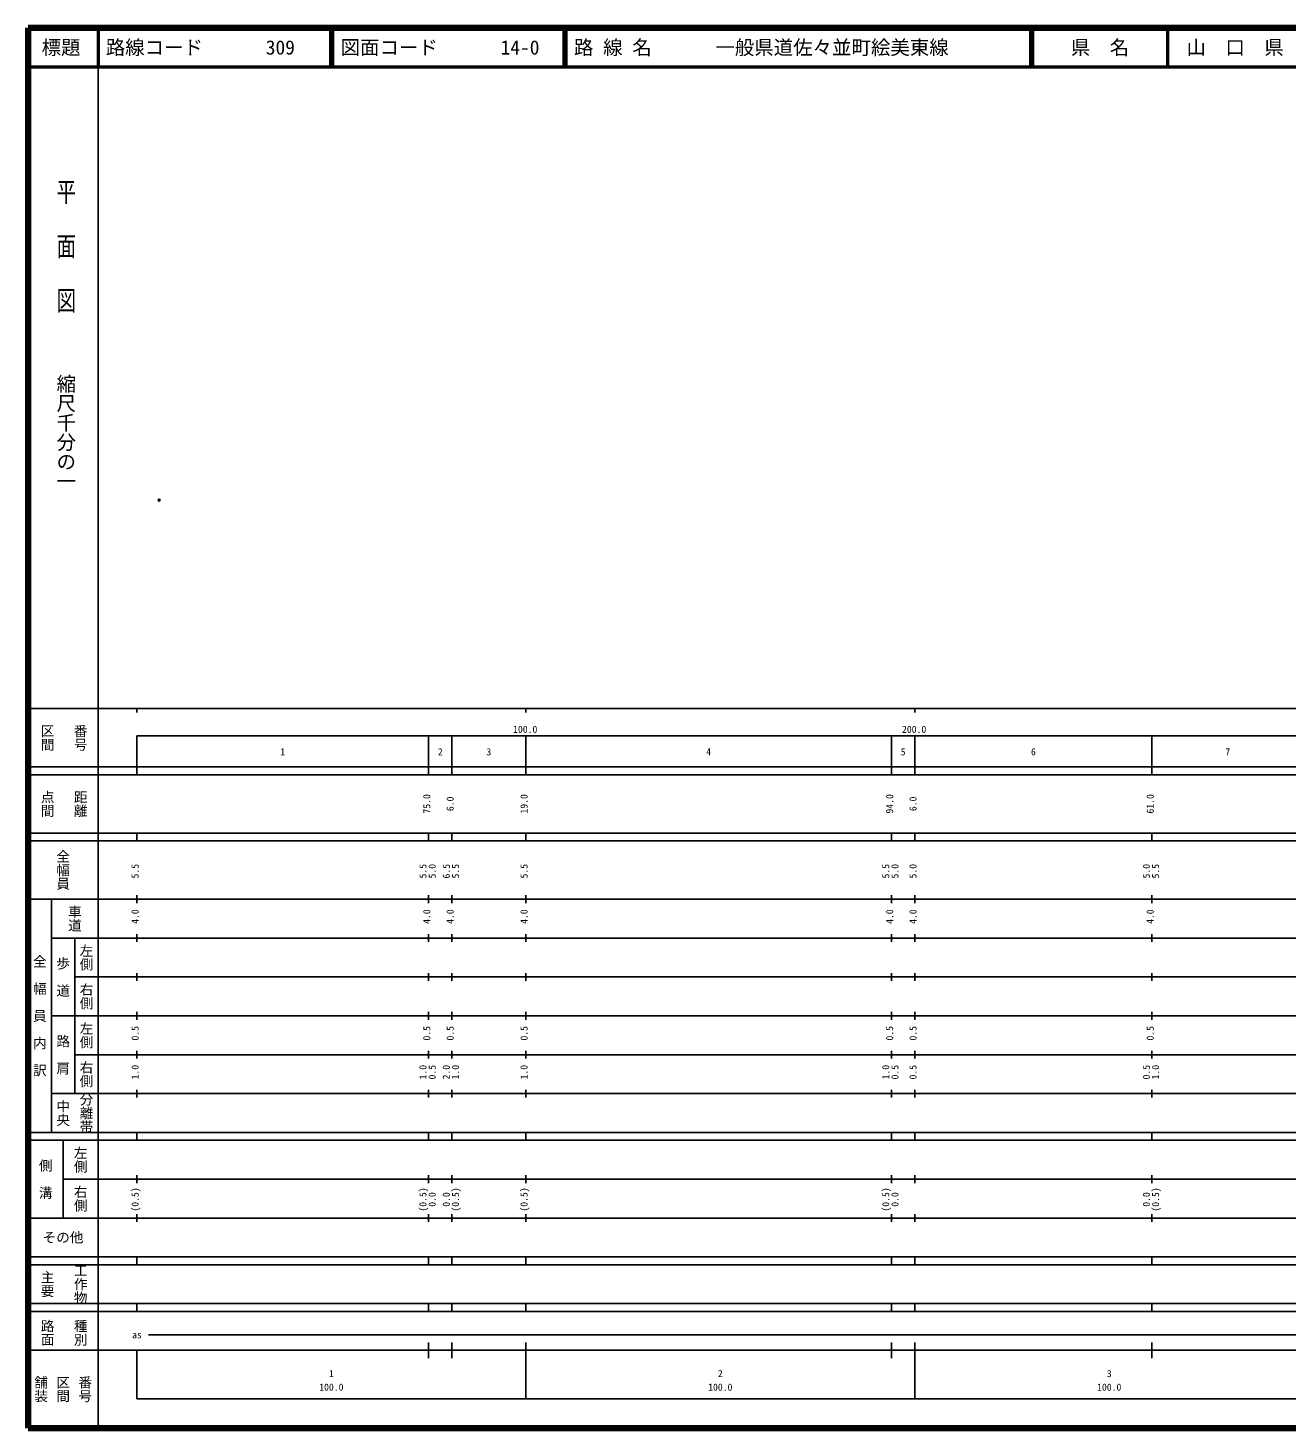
# Model space of a CAD drawing. Units: millimetres on the paper. Extents: x 40 to 680, y 20 to 380.
# Drawn here: x 40 to 363.7, y 20 to 380 of the extents above; entities that cross this region are included whole.
import ezdxf
from ezdxf.enums import TextEntityAlignment as Align

# ---------------------------------------------------------------- set-up
doc = ezdxf.new("R2010")
doc.units = ezdxf.units.MM
doc.header["$PDMODE"] = 32
doc.header["$PDSIZE"] = 0.5
doc.layers.add('M-OTRS', color=6, linetype='Continuous')
doc.layers.add('M-TTL-TXT', color=7, linetype='Continuous')
for name, color, linetype, lineweight in [('M-TTL', 2, 'Continuous', 140), ('M-TTL-BAND', 7, 'Continuous', 25), ('M-TTL-LINE', 7, 'Continuous', 50)]:
    doc.layers.add(name, color=color, linetype=linetype, lineweight=lineweight)
doc.styles.add('@ＭＳ ゴシック', font='')
doc.styles.add('ＭＳ ゴシック', font='')
doc.styles.get('@ＭＳ ゴシック').set_extended_font_data('@MS Gothic')
doc.styles.get('ＭＳ ゴシック').set_extended_font_data('MS Gothic')

msp = doc.modelspace()

# ---------------------------------------------------------------- linework, layer by layer
at = {"layer": 'M-OTRS'}
msp.add_point((73.719, 258.599), dxfattribs=at)
at = {"layer": 'M-TTL'}
for p, q in [((40, 380), (40, 20)), ((680, 380), (40, 380)), ((40, 20), (680, 20))]:
    msp.add_line(p, q, dxfattribs=at)
at = {"layer": 'M-TTL-BAND'}
for p, q in [((58, 370), (58, 20)), ((40, 205), (579, 205)), ((68, 205), (68, 204)), ((168, 205), (168, 204)), ((268, 205), (268, 204)), ((68, 198), (579, 198)), ((68, 198), (68, 188)), ((143, 188), (143, 198)), ((149, 188), (149, 198)), ((168, 188), (168, 198)), ((262, 188), (262, 198)), ((268, 188), (268, 198)), ((329, 188), (329, 198)), ((40, 190), (579, 190)), ((40, 188), (579, 188)), ((40, 173), (579, 173)), ((68, 171), (68, 173)), ((143, 171), (143, 173)), ((149, 171), (149, 173)), ((168, 171), (168, 173)), ((262, 171), (262, 173)), ((268, 171), (268, 173)), ((329, 171), (329, 173)), ((40, 171), (579, 171)), ((40, 156), (579, 156)), ((46, 96), (46, 156)), ((68, 155), (68, 157)), ((143, 155), (143, 157)), ((149, 155), (149, 157)), ((168, 155), (168, 157)), ((262, 155), (262, 157)), ((268, 155), (268, 157)), ((329, 155), (329, 157)), ((46, 146), (579, 146)), ((52, 146), (52, 106)), ((68, 145), (68, 147)), ((143, 145), (143, 147)), ((149, 145), (149, 147)), ((168, 145), (168, 147)), ((262, 145), (262, 147)), ((268, 145), (268, 147)), ((329, 145), (329, 147)), ((68, 135), (68, 137)), ((143, 135), (143, 137)), ((149, 135), (149, 137)), ((168, 135), (168, 137)), ((262, 135), (262, 137)), ((268, 135), (268, 137)), ((329, 135), (329, 137)), ((52, 136), (579, 136)), ((46, 126), (579, 126)), ((68, 125), (68, 127)), ((143, 125), (143, 127)), ((149, 125), (149, 127)), ((168, 125), (168, 127)), ((262, 125), (262, 127)), ((268, 125), (268, 127)), ((329, 125), (329, 127)), ((52, 116), (579, 116)), ((68, 115), (68, 117)), ((143, 115), (143, 117)), ((149, 115), (149, 117)), ((168, 115), (168, 117)), ((262, 115), (262, 117)), ((268, 115), (268, 117)), ((329, 115), (329, 117)), ((46, 106), (579, 106)), ((68, 105), (68, 107)), ((143, 105), (143, 107)), ((149, 105), (149, 107)), ((168, 105), (168, 107)), ((262, 105), (262, 107)), ((268, 105), (268, 107)), ((329, 105), (329, 107)), ((40, 96), (579, 96)), ((40, 94), (579, 94)), ((49, 94), (49, 74)), ((68, 94), (68, 96)), ((143, 94), (143, 96)), ((149, 94), (149, 96)), ((168, 94), (168, 96)), ((262, 94), (262, 96)), ((268, 94), (268, 96)), ((329, 94), (329, 96)), ((49, 84), (579, 84)), ((68, 83), (68, 85)), ((143, 83), (143, 85)), ((149, 83), (149, 85)), ((168, 83), (168, 85)), ((262, 83), (262, 85)), ((268, 83), (268, 85)), ((329, 83), (329, 85)), ((40, 74), (579, 74)), ((68, 73), (68, 75)), ((143, 73), (143, 75)), ((149, 73), (149, 75)), ((168, 73), (168, 75)), ((262, 73), (262, 75)), ((268, 73), (268, 75)), ((329, 73), (329, 75)), ((40, 64), (579, 64)), ((40, 62), (579, 62)), ((68, 62), (68, 64)), ((143, 62), (143, 64)), ((149, 62), (149, 64)), ((168, 62), (168, 64)), ((262, 62), (262, 64)), ((268, 62), (268, 64)), ((329, 62), (329, 64)), ((40, 52), (579, 52)), ((68, 50), (68, 52)), ((143, 50), (143, 52)), ((149, 50), (149, 52)), ((168, 50), (168, 52)), ((262, 50), (262, 52)), ((268, 50), (268, 52)), ((329, 50), (329, 52)), ((40, 50), (579, 50)), ((71, 44), (565, 44)), ((40, 40), (579, 40)), ((68, 40), (68, 27.5)), ((143, 38), (143, 42)), ((149, 38), (149, 42)), ((168, 27.5), (168, 42)), ((262, 38), (262, 42)), ((268, 27.5), (268, 42)), ((329, 38), (329, 42)), ((68, 27.5), (579, 27.5))]:
    msp.add_line(p, q, dxfattribs=at)
at = {"layer": 'M-TTL-LINE'}
for p, q in [((58, 380), (58, 370)), ((117.75, 380), (117.75, 370)), ((118.25, 380), (118.25, 370)), ((177.75, 380), (177.75, 370)), ((178.25, 380), (178.25, 370)), ((297.75, 380), (297.75, 370)), ((298.25, 380), (298.25, 370)), ((333, 380), (333, 370)), ((40, 370), (680, 370))]:
    msp.add_line(p, q, dxfattribs=at)

# ---------------------------------------------------------------- texts
at = {"layer": 'M-TTL-BAND', "style": '@ＭＳ ゴシック', "width": 1.4}
msp.add_text('平  面  図', height=3.666, rotation=270, dxfattribs=at).set_placement((49.777, 306.475), align=Align.MIDDLE_RIGHT)
at = {"layer": 'M-TTL-BAND', "style": '@ＭＳ ゴシック'}
msp.add_text('縮尺千分の一', height=3.666, rotation=270, dxfattribs=at).set_placement((49.777, 261.03), align=Align.MIDDLE_RIGHT)
for s, p in [('区間', (45, 197.5)), ('番号', (53.5, 197.5)), ('点間', (45, 180.5)), ('距離', (53.5, 180.5)), ('全幅員', (49, 163.5)), ('車道', (52, 151)), ('左側', (55, 141)), ('全\u3000幅\u3000員\u3000内\u3000訳', (43, 126)), ('歩\u3000道', (49, 136)), ('右側', (55, 131)), ('左側', (55, 121)), ('路\u3000肩', (49, 116)), ('右側', (55, 111)), ('分離帯', (55, 101)), ('中央', (49, 101)), ('左側', (53.5, 89)), ('側\u3000溝', (44.5, 84)), ('右側', (53.5, 79)), ('工作物', (53.5, 57)), ('主要', (45, 57)), ('路面', (45, 44.5)), ('種別', (53.5, 44.5)), ('舗装', (43.333, 30)), ('区間', (49, 30)), ('番号', (54.667, 30))]:
    msp.add_text(s, height=2.566, rotation=270, dxfattribs=at).set_placement(p, align=Align.MIDDLE_CENTER)
at = {"layer": 'M-TTL-BAND', "style": 'ＭＳ ゴシック'}
for s, p in [('100.0', (167.844, 198.195)), ('200.0', (267.844, 198.195)), ('1', (105.5, 192.405)), ('2', (146, 192.405)), ('3', (158.5, 192.405)), ('4', (215, 192.405)), ('5', (265, 192.405)), ('6', (298.5, 192.405)), ('7', (348.5, 192.405)), ('as', (68, 42.5)), ('1', (118, 32.523)), ('2', (218, 32.523)), ('3', (318, 32.523)), ('100.0', (118, 29.033)), ('100.0', (218, 29.033)), ('100.0', (318, 29.033))]:
    msp.add_text(s, height=1.833, dxfattribs=at).set_placement(p, align=Align.BOTTOM_CENTER)
for s, p in [('75.0', (144, 180.5)), ('6.0', (150, 180.5)), ('19.0', (169, 180.5)), ('94.0', (263, 180.5)), ('6.0', (269, 180.5)), ('61.0', (330, 180.5)), ('5.5', (69, 163.174)), ('5.5', (143, 163.174)), ('5.0', (145.37, 163.174)), ('6.5', (149, 163.174)), ('5.5', (151.37, 163.174)), ('5.5', (169, 163.174)), ('5.5', (262, 163.174)), ('5.0', (264.37, 163.174)), ('5.0', (269, 163.174)), ('5.0', (329, 163.174)), ('5.5', (331.37, 163.174)), ('4.0', (69, 151.5)), ('4.0', (144, 151.5)), ('4.0', (150, 151.5)), ('4.0', (169, 151.5)), ('4.0', (263, 151.5)), ('4.0', (269, 151.5)), ('4.0', (330, 151.5)), ('0.5', (69, 121.5)), ('0.5', (144, 121.5)), ('0.5', (150, 121.5)), ('0.5', (169, 121.5)), ('0.5', (263, 121.5)), ('0.5', (269, 121.5)), ('0.5', (330, 121.5)), ('1.0', (69, 111.5)), ('1.0', (143, 111.5)), ('0.5', (145.37, 111.5)), ('2.0', (149, 111.5)), ('1.0', (151.37, 111.5)), ('1.0', (169, 111.5)), ('1.0', (262, 111.5)), ('0.5', (264.37, 111.5)), ('0.5', (269, 111.5)), ('0.5', (329, 111.5)), ('1.0', (331.37, 111.5)), ('(0.5)', (69, 78.764)), ('(0.5)', (143, 78.764)), ('0.0', (145.37, 78.764)), ('0.0', (149, 78.764)), ('(0.5)', (151.37, 78.764)), ('(0.5)', (169, 78.764)), ('(0.5)', (262, 78.764)), ('0.0', (264.37, 78.764)), ('0.0', (329, 78.764)), ('(0.5)', (331.37, 78.764))]:
    msp.add_text(s, height=1.833, rotation=90, dxfattribs=at).set_placement(p, align=Align.BOTTOM_CENTER)
msp.add_text('その他', height=2.566, dxfattribs=at).set_placement((49, 69), align=Align.MIDDLE_CENTER)
at = {"layer": 'M-TTL-TXT', "style": 'ＭＳ ゴシック'}
for s, p in [('標題', (48.5, 375)), ('県\u3000名', (315.625, 375)), ('山\u3000口\u3000県', (350.375, 375))]:
    msp.add_text(s, height=3.666, dxfattribs=at).set_placement(p, align=Align.MIDDLE_CENTER)
for s, p in [('路線コード', (60, 375)), ('309', (101.142, 375)), ('図面コード', (120.38, 375)), ('14-0', (161.521, 375)), ('路 線 名', (180.38, 375)), ('一般県道佐々並町絵美東線', (216.734, 375))]:
    msp.add_text(s, height=3.666, dxfattribs=at).set_placement(p, align=Align.MIDDLE_LEFT)

doc.saveas('drawing.dxf')
